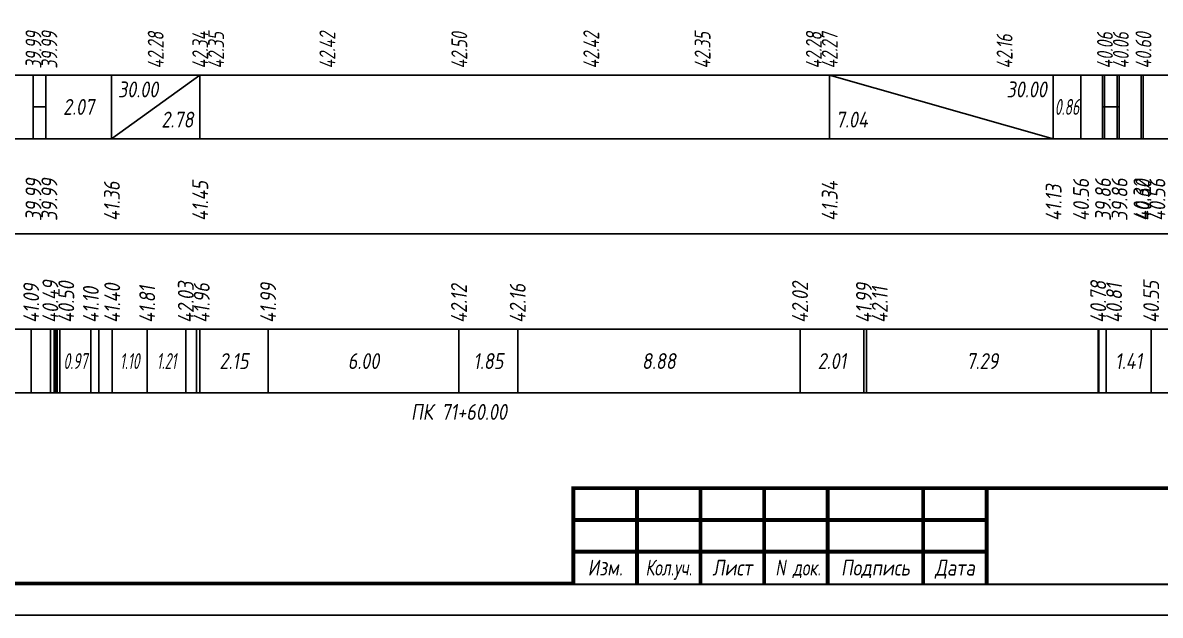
# Model space of a CAD drawing. Extents: x -717 to 1451, y -133302 to 233.
# Drawn here: x 113.4 to 292.2, y -113040.4 to -112947.2 of the extents above; entities that cross this region are included whole.
import ezdxf
from ezdxf.enums import TextEntityAlignment as Align

# ---------------------------------------------------------------- set-up
doc = ezdxf.new("R2010")
doc.units = 0
for name, color, linetype in [('Зарамочное оформление', 7, 'Continuous'), ('Код_510', 7, 'Continuous'), ('Код_514', 1, 'Continuous'), ('Код_516', 1, 'Continuous'), ('Подписи поперечников', 7, 'Continuous'), ('Таблица', 7, 'Continuous')]:
    doc.layers.add(name, color=color, linetype=linetype)
doc.styles.add('М', font='romand.shx', dxfattribs={"width": 0.8, "oblique": 10, "height": 2.5})

# ---------------------------------------------------------------- blocks, each defined once
blk = doc.blocks.new('Штамп')
at = {"linetype": 'Continuous'}
blk.add_wipeout([(199.95, -411.25), (384.95, -411.25), (384.95, -426.25), (199.95, -426.25)], dxfattribs=at).dxf.layer = 'Зарамочное оформление'
at = {"layer": 'Зарамочное оформление', "linetype": 'Continuous', "lineweight": -3, "const_width": 0.6, "flags": 128}
for points in [[(199.95, -426.25), (199.95, -411.25), (384.95, -411.25)], [(209.95, -411.25), (209.95, -426.25)], [(219.95, -411.25), (219.95, -426.25)], [(229.95, -411.25), (229.95, -426.25)], [(239.95, -411.25), (239.95, -426.25)], [(254.95, -411.25), (254.95, -426.25)], [(264.95, -411.25), (264.95, -426.25)], [(199.95, -416.25), (264.95, -416.25)], [(199.95, -421.25), (264.95, -421.25)]]:
    blk.add_lwpolyline(points, dxfattribs=at)
at = {"layer": 'Зарамочное оформление', "linetype": 'Continuous', "style": 'М', "oblique": 10}
for s, width, p in [('Изм.', 0.8, (204.95, -423.75)), ('Кол.уч.', 0.7, (214.95, -423.75)), ('Лист', 0.8, (224.95, -423.75)), ('N док.', 0.7, (235.28, -423.75)), ('Подпись', 0.8, (247.45, -423.75)), ('Дата', 0.8, (259.95, -423.75))]:
    blk.add_text(s, height=2.5, dxfattribs=dict(at, width=width)).set_placement(p, align=Align.MIDDLE_CENTER)
blk = doc.blocks.new('шифр')
blk.add_blockref('Штамп', (0, -112669))

msp = doc.modelspace()

# ---------------------------------------------------------------- linework, layer by layer
at = {"flags": 128}
msp.add_lwpolyline([(-30.054, -113040.421), (389.946, -113040.421), (389.946, -112743.421), (-30.054, -112743.421)], close=True, dxfattribs=at)
at = {"const_width": 0.6, "flags": 128}
msp.add_lwpolyline([(-10.054, -113035.421), (384.946, -113035.421), (384.946, -112748.421), (-10.054, -112748.421)], close=True, dxfattribs=at)
at = {"layer": 'Код_510'}
for p, q in [((114.688, -113005.421), (114.688, -112995.421)), ((117.696, -113005.421), (117.696, -112995.421)), ((118.305, -113005.421), (118.305, -112995.421)), ((118.552, -113005.421), (118.552, -112995.421)), ((118.748, -113005.421), (118.748, -112995.421)), ((119.208, -113005.421), (119.208, -112995.421)), ((124.068, -113005.421), (124.068, -112995.421)), ((125.316, -113005.421), (125.316, -112995.421)), ((127.43, -113005.421), (127.43, -112995.421)), ((132.93, -113005.421), (132.93, -112995.421)), ((139, -113005.421), (139, -112995.421)), ((140.7, -113005.421), (140.7, -112995.421)), ((141.2, -113005.421), (141.2, -112995.421)), ((151.948, -113005.421), (151.948, -112995.421)), ((181.961, -113005.421), (181.961, -112995.421)), ((191.199, -113005.421), (191.199, -112995.421)), ((235.597, -113005.421), (235.597, -112995.421)), ((245.638, -113005.421), (245.638, -112995.421)), ((246.043, -113005.421), (246.043, -112995.421)), ((282.491, -113005.421), (282.491, -112995.421)), ((282.58, -113005.421), (282.58, -112995.421)), ((283.754, -113005.421), (283.754, -112995.421)), ((290.817, -113005.421), (290.817, -112995.421))]:
    msp.add_line(p, q, dxfattribs=at)
at = {"layer": 'Код_516'}
for p, q in [((114.983, -112965.421), (114.983, -112955.421)), ((116.983, -112965.421), (116.983, -112955.421)), ((127.32, -112965.421), (127.32, -112955.421)), ((127.32, -112965.421), (141.211, -112955.421)), ((141.211, -112965.421), (141.211, -112955.421)), ((240.211, -112965.421), (240.211, -112955.421)), ((240.211, -112955.421), (275.419, -112965.421)), ((275.419, -112965.421), (275.419, -112955.421)), ((279.74, -112965.421), (279.74, -112955.421)), ((279.74, -112965.421), (279.74, -112955.421)), ((283.188, -112965.421), (283.188, -112955.421)), ((283.49, -112965.421), (283.49, -112955.421)), ((285.49, -112965.421), (285.49, -112955.421)), ((285.793, -112965.421), (285.793, -112955.421)), ((289.24, -112965.421), (289.24, -112955.421)), ((289.24, -112965.421), (289.24, -112955.421)), ((289.556, -112965.421), (289.556, -112955.421)), ((114.983, -112960.421), (116.983, -112960.421)), ((283.188, -112960.421), (283.49, -112960.421)), ((283.49, -112960.421), (285.49, -112960.421)), ((285.49, -112960.421), (285.793, -112960.421))]:
    msp.add_line(p, q, dxfattribs=at)
at = {"layer": 'Таблица'}
for p, q in [((80, -112955.421), (314.611, -112955.421)), ((79.946, -112965.421), (314.556, -112965.421)), ((79.946, -112980.421), (314.556, -112980.421)), ((79.946, -112995.421), (314.556, -112995.421)), ((79.946, -113005.421), (314.556, -113005.421))]:
    msp.add_line(p, q, dxfattribs=at)

# ---------------------------------------------------------------- texts
at = {"layer": 'Код_510', "style": 'М', "oblique": 10, "width": 0.8}
for s, p in [('40.49', (117.696, -112994.421)), ('40.50', (120.196, -112994.421)), ('42.03', (139, -112994.421)), ('41.99', (151.948, -112994.421)), ('42.02', (235.597, -112994.421)), ('41.99', (245.638, -112994.421)), ('40.78', (282.491, -112994.421)), ('40.55', (290.817, -112994.421)), ('41.09', (114.688, -112994.421)), ('41.10', (124.068, -112994.421)), ('41.40', (127.43, -112994.421)), ('41.81', (132.93, -112994.421)), ('41.96', (141.5, -112994.421)), ('42.12', (181.961, -112994.421)), ('42.16', (191.199, -112994.421)), ('42.11', (248.138, -112994.421)), ('40.81', (284.991, -112994.421))]:
    msp.add_text(s, height=2.5, rotation=90, dxfattribs=at).set_placement(p, align=Align.MIDDLE_LEFT)
at = {"layer": 'Код_510', "style": 'М', "oblique": 10}
for s, width, p in [('0.97', 0.6, (121.638, -113000.421)), ('1.10', 0.6, (130.18, -113000.421)), ('1.21', 0.6, (135.965, -113000.421)), ('2.15', 0.8, (146.574, -113000.421)), ('6.00', 0.8, (166.955, -113000.421)), ('1.85', 0.8, (186.58, -113000.421)), ('8.88', 0.8, (213.398, -113000.421)), ('2.01', 0.8, (240.618, -113000.421)), ('7.29', 0.8, (264.267, -113000.421)), ('1.41', 0.8, (287.285, -113000.421))]:
    msp.add_text(s, height=2.5, dxfattribs=dict(at, width=width)).set_placement(p, align=Align.MIDDLE_CENTER)
at = {"layer": 'Код_514', "style": 'М', "oblique": 10, "width": 0.7}
for s, p in [('39.99', (115.037, -112954.382)), ('39.99', (117.537, -112954.382)), ('42.28', (134.265, -112954.382)), ('42.34', (141.265, -112954.382)), ('42.35', (143.765, -112954.382)), ('42.42', (161.265, -112954.382)), ('42.50', (182.015, -112954.382)), ('42.42', (202.765, -112954.382)), ('42.35', (220.265, -112954.382)), ('42.28', (237.765, -112954.382)), ('42.27', (240.265, -112954.382)), ('40.06', (283.545, -112954.382)), ('40.06', (286.045, -112954.382)), ('40.60', (289.611, -112954.382)), ('42.16', (267.765, -112954.382))]:
    msp.add_text(s, height=2.5, rotation=90, dxfattribs=at).set_placement(p, align=Align.MIDDLE_LEFT)
at = {"layer": 'Код_516', "style": 'М', "oblique": 10, "width": 0.8}
msp.add_text('30.00', height=2.5, dxfattribs=at).set_placement((128.32, -112956.421), align=Align.TOP_LEFT)
msp.add_text('30.00', height=2.5, dxfattribs=at).set_placement((274.419, -112956.421), align=Align.TOP_RIGHT)
at = {"layer": 'Код_516', "style": 'М', "oblique": 10}
for s, width, p in [('2.07', 0.8, (122.151, -112960.421)), ('0.86', 0.6, (277.58, -112960.421))]:
    msp.add_text(s, height=2.5, dxfattribs=dict(at, width=width)).set_placement(p, align=Align.MIDDLE_CENTER)
at = {"layer": 'Код_516', "style": 'М', "oblique": 10, "width": 0.8}
msp.add_text('2.78', height=2.5, dxfattribs=at).set_placement((140.211, -112964.421), align=Align.BOTTOM_RIGHT)
msp.add_text('7.04', height=2.5, dxfattribs=at).set_placement((241.211, -112964.421), align=Align.BOTTOM_LEFT)
for s, p in [('39.99', (115.037, -112978.371)), ('39.99', (117.537, -112978.371)), ('41.45', (141.265, -112978.371)), ('40.56', (279.795, -112978.371)), ('39.86', (283.242, -112978.371)), ('39.86', (285.847, -112978.371)), ('40.32', (289.295, -112978.371)), ('40.60', (289.611, -112978.371)), ('40.56', (291.795, -112978.371)), ('41.36', (127.374, -112978.371)), ('41.34', (240.265, -112978.371)), ('41.13', (275.474, -112978.371))]:
    msp.add_text(s, height=2.5, rotation=90, dxfattribs=at).set_placement(p, align=Align.MIDDLE_LEFT)
at = {"layer": 'Подписи поперечников', "style": 'М', "oblique": 10, "width": 0.8}
msp.add_text('ПК 71+60.00', height=2.5, dxfattribs=at).set_placement((181.961, -113010.421), align=Align.BOTTOM_CENTER)

# ---------------------------------------------------------------- next in the draw order: block references
msp.add_blockref('шифр', (0, 59.829))

doc.saveas('drawing.dxf')
